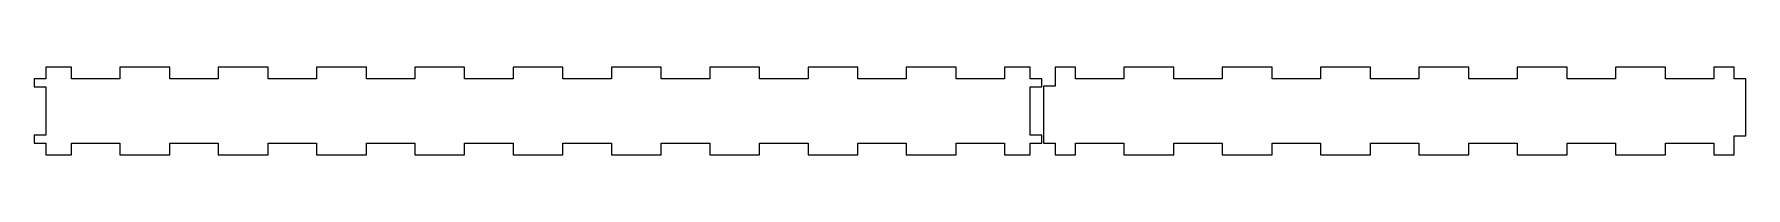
# Model space of a CAD drawing. Header units: metres. Extents: x -388 to 588, y -456 to 144.
# Drawn here: x 100.5 to 588, y -168.5 to -143.5 of the extents above; entities that cross this region are included whole.
import ezdxf

# ---------------------------------------------------------------- set-up
doc = ezdxf.new("R2010")
doc.units = ezdxf.units.M

msp = doc.modelspace()

# ---------------------------------------------------------------- linework, layer by layer
for p, q in [((111.1, -143.5), (103.8, -143.5)), ((103.8, -143.5), (103.8, -146.8)), ((111.1, -146.8), (111.1, -143.5)), ((139.1, -143.5), (124.9, -143.5)), ((124.9, -143.5), (124.9, -146.8)), ((139.1, -146.8), (139.1, -143.5)), ((167.1, -143.5), (152.9, -143.5)), ((152.9, -143.5), (152.9, -146.8)), ((167.1, -146.8), (167.1, -143.5)), ((195.1, -143.5), (180.9, -143.5)), ((180.9, -143.5), (180.9, -146.8)), ((195.1, -146.8), (195.1, -143.5)), ((223.1, -143.5), (208.9, -143.5)), ((208.9, -143.5), (208.9, -146.8)), ((223.1, -146.8), (223.1, -143.5)), ((251.1, -143.5), (236.9, -143.5)), ((236.9, -143.5), (236.9, -146.8)), ((251.1, -146.8), (251.1, -143.5)), ((279.1, -143.5), (264.9, -143.5)), ((264.9, -143.5), (264.9, -146.8)), ((279.1, -146.8), (279.1, -143.5)), ((307.1, -143.5), (292.9, -143.5)), ((292.9, -143.5), (292.9, -146.8)), ((307.1, -146.8), (307.1, -143.5)), ((335.1, -143.5), (320.9, -143.5)), ((320.9, -143.5), (320.9, -146.8)), ((335.1, -146.8), (335.1, -143.5)), ((363.1, -143.5), (348.9, -143.5)), ((348.9, -143.5), (348.9, -146.8)), ((363.1, -146.8), (363.1, -143.5)), ((384.2, -143.5), (376.9, -143.5)), ((376.9, -143.5), (376.9, -146.8)), ((384.2, -146.8), (384.2, -143.5)), ((397.1, -143.5), (391.3, -143.5)), ((391.3, -143.5), (391.3, -148.9)), ((397.1, -146.8), (397.1, -143.5)), ((425.1, -143.5), (410.9, -143.5)), ((410.9, -143.5), (410.9, -146.8)), ((425.1, -146.8), (425.1, -143.5)), ((453.1, -143.5), (438.9, -143.5)), ((438.9, -143.5), (438.9, -146.8)), ((453.1, -146.8), (453.1, -143.5)), ((481.1, -143.5), (466.9, -143.5)), ((466.9, -143.5), (466.9, -146.8)), ((481.1, -146.8), (481.1, -143.5)), ((509.1, -143.5), (494.9, -143.5)), ((494.9, -143.5), (494.9, -146.8)), ((509.1, -146.8), (509.1, -143.5)), ((537.1, -143.5), (522.9, -143.5)), ((522.9, -143.5), (522.9, -146.8)), ((537.1, -146.8), (537.1, -143.5)), ((565.1, -143.5), (550.9, -143.5)), ((550.9, -143.5), (550.9, -146.8)), ((565.1, -146.8), (565.1, -143.5)), ((584.7, -143.5), (578.9, -143.5)), ((578.9, -143.5), (578.9, -146.8)), ((584.7, -146.8), (584.7, -143.5)), ((103.8, -146.8), (100.5, -146.8)), ((100.5, -146.8), (100.5, -149.1)), ((100.5, -149.1), (103.8, -149.1)), ((103.8, -149.1), (103.8, -162.9)), ((124.9, -146.8), (111.1, -146.8)), ((152.9, -146.8), (139.1, -146.8)), ((180.9, -146.8), (167.1, -146.8)), ((208.9, -146.8), (195.1, -146.8)), ((236.9, -146.8), (223.1, -146.8)), ((264.9, -146.8), (251.1, -146.8)), ((292.9, -146.8), (279.1, -146.8)), ((320.9, -146.8), (307.1, -146.8)), ((348.9, -146.8), (335.1, -146.8)), ((376.9, -146.8), (363.1, -146.8)), ((387.5, -146.8), (384.2, -146.8)), ((384.2, -162.9), (384.2, -149.1)), ((384.2, -149.1), (387.5, -149.1)), ((387.5, -149.1), (387.5, -146.8)), ((391.3, -148.9), (388, -148.9)), ((388, -148.9), (388, -165.2)), ((410.9, -146.8), (397.1, -146.8)), ((438.9, -146.8), (425.1, -146.8)), ((466.9, -146.8), (453.1, -146.8)), ((494.9, -146.8), (481.1, -146.8)), ((522.9, -146.8), (509.1, -146.8)), ((550.9, -146.8), (537.1, -146.8)), ((578.9, -146.8), (565.1, -146.8)), ((588, -146.8), (584.7, -146.8)), ((588, -163.1), (588, -146.8)), ((103.8, -162.9), (100.5, -162.9)), ((100.5, -162.9), (100.5, -165.2)), ((100.5, -165.2), (103.8, -165.2)), ((103.8, -165.2), (103.8, -168.5)), ((111.1, -165.2), (124.9, -165.2)), ((111.1, -168.5), (111.1, -165.2)), ((124.9, -165.2), (124.9, -168.5)), ((139.1, -168.5), (139.1, -165.2)), ((139.1, -165.2), (152.9, -165.2)), ((152.9, -165.2), (152.9, -168.5)), ((167.1, -168.5), (167.1, -165.2)), ((167.1, -165.2), (180.9, -165.2)), ((180.9, -165.2), (180.9, -168.5)), ((195.1, -168.5), (195.1, -165.2)), ((195.1, -165.2), (208.9, -165.2)), ((208.9, -165.2), (208.9, -168.5)), ((223.1, -168.5), (223.1, -165.2)), ((223.1, -165.2), (236.9, -165.2)), ((236.9, -165.2), (236.9, -168.5)), ((251.1, -168.5), (251.1, -165.2)), ((251.1, -165.2), (264.9, -165.2)), ((264.9, -165.2), (264.9, -168.5)), ((279.1, -168.5), (279.1, -165.2)), ((279.1, -165.2), (292.9, -165.2)), ((292.9, -165.2), (292.9, -168.5)), ((307.1, -168.5), (307.1, -165.2)), ((307.1, -165.2), (320.9, -165.2)), ((320.9, -165.2), (320.9, -168.5)), ((335.1, -168.5), (335.1, -165.2)), ((335.1, -165.2), (348.9, -165.2)), ((348.9, -165.2), (348.9, -168.5)), ((363.1, -168.5), (363.1, -165.2)), ((363.1, -165.2), (376.9, -165.2)), ((376.9, -165.2), (376.9, -168.5)), ((387.5, -162.9), (384.2, -162.9)), ((384.2, -168.5), (384.2, -165.2)), ((384.2, -165.2), (387.5, -165.2)), ((387.5, -165.2), (387.5, -162.9)), ((388, -165.2), (391.3, -165.2)), ((391.3, -165.2), (391.3, -168.5)), ((397.1, -165.2), (410.9, -165.2)), ((397.1, -168.5), (397.1, -165.2)), ((410.9, -165.2), (410.9, -168.5)), ((425.1, -168.5), (425.1, -165.2)), ((425.1, -165.2), (438.9, -165.2)), ((438.9, -165.2), (438.9, -168.5)), ((453.1, -168.5), (453.1, -165.2)), ((453.1, -165.2), (466.9, -165.2)), ((466.9, -165.2), (466.9, -168.5)), ((481.1, -168.5), (481.1, -165.2)), ((481.1, -165.2), (494.9, -165.2)), ((494.9, -165.2), (494.9, -168.5)), ((509.1, -168.5), (509.1, -165.2)), ((509.1, -165.2), (522.9, -165.2)), ((522.9, -165.2), (522.9, -168.5)), ((537.1, -168.5), (537.1, -165.2)), ((537.1, -165.2), (550.9, -165.2)), ((550.9, -165.2), (550.9, -168.5)), ((565.1, -168.5), (565.1, -165.2)), ((565.1, -165.2), (578.9, -165.2)), ((578.9, -165.2), (578.9, -168.5)), ((584.7, -168.5), (584.7, -163.1)), ((584.7, -163.1), (588, -163.1)), ((103.8, -168.5), (111.1, -168.5)), ((124.9, -168.5), (139.1, -168.5)), ((152.9, -168.5), (167.1, -168.5)), ((180.9, -168.5), (195.1, -168.5)), ((208.9, -168.5), (223.1, -168.5)), ((236.9, -168.5), (251.1, -168.5)), ((264.9, -168.5), (279.1, -168.5)), ((292.9, -168.5), (307.1, -168.5)), ((320.9, -168.5), (335.1, -168.5)), ((348.9, -168.5), (363.1, -168.5)), ((376.9, -168.5), (384.2, -168.5)), ((391.3, -168.5), (397.1, -168.5)), ((410.9, -168.5), (425.1, -168.5)), ((438.9, -168.5), (453.1, -168.5)), ((466.9, -168.5), (481.1, -168.5)), ((494.9, -168.5), (509.1, -168.5)), ((522.9, -168.5), (537.1, -168.5)), ((550.9, -168.5), (565.1, -168.5)), ((578.9, -168.5), (584.7, -168.5))]:
    msp.add_line(p, q)

doc.saveas('drawing.dxf')
